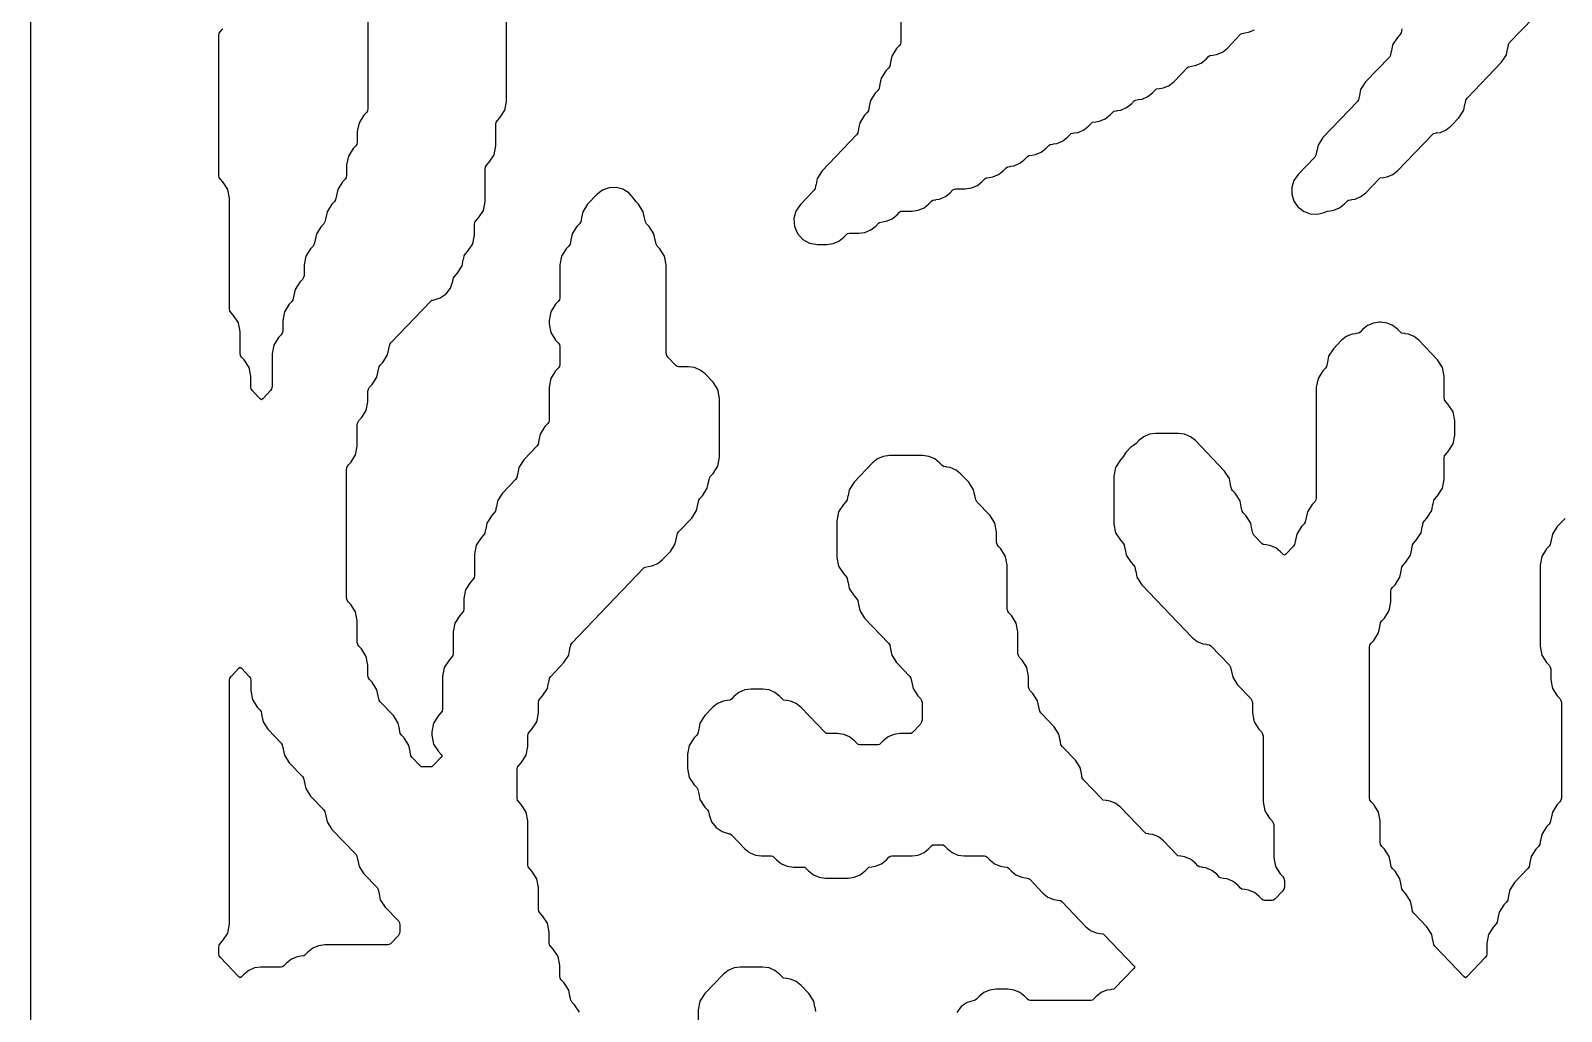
# Model space of a CAD drawing. Header units: millimetres. Extents: x 0 to 63, y 0 to 126.
# Drawn here: x 0 to 32.54, y 37.96 to 58.8 of the extents above; entities that cross this region are included whole.
import ezdxf

# ---------------------------------------------------------------- set-up
doc = ezdxf.new("R2010")
doc.units = ezdxf.units.MM
doc.layers.add('CUT', color=1, linetype='Continuous')

msp = doc.modelspace()

# ---------------------------------------------------------------- linework, layer by layer
at = {"layer": 'CUT'}
for points in [[(63.2679, 123), (50.134, 123), (50.134, 126), (42.134, 126), (42.134, 123), (21.134, 123), (21.134, 126), (13.134, 126), (13.134, 123), (0, 123), (0, 3), (13.134, 3), (13.134, 0), (21.134, 0), (21.134, 3), (42.134, 3), (42.134, 0), (50.134, 0), (50.134, 3), (63.2679, 3)], [(4.9151, 44.2384), (4.9175, 44.2388), (4.9421, 44.1115), (5.0451, 43.952), (5.3259, 43.6591), (5.3504, 43.621), (5.3681, 43.5295), (5.3705, 43.53), (5.3951, 43.4027), (5.4981, 43.2431), (5.7789, 42.9502), (5.8035, 42.9122), (5.8212, 42.8207), (5.8235, 42.8211), (5.8481, 42.6938), (5.9511, 42.5343), (6.2319, 42.2413), (6.2565, 42.2033), (6.2742, 42.1118), (6.2765, 42.1123), (6.3011, 41.985), (6.4041, 41.8254), (6.9114, 41.2962), (6.936, 41.2581), (6.9537, 41.1666), (6.956, 41.1671), (6.9807, 41.0398), (7.0837, 40.8803), (7.3645, 40.5873), (7.389, 40.5493), (7.4067, 40.4578), (7.4091, 40.4582), (7.4337, 40.3309), (7.5367, 40.1714), (7.8175, 39.8785), (7.842, 39.8404), (7.8506, 39.796), (7.8506, 39.6555), (7.842, 39.6111), (7.8175, 39.573), (7.6474, 39.3956), (7.6223, 39.3756), (7.5905, 39.3713), (6.2519, 39.3713), (6.1191, 39.3533), (5.9958, 39.3008), (5.891, 39.2173), (5.8354, 39.1593), (5.8102, 39.1393), (5.7451, 39.1305), (5.7454, 39.1278), (5.6661, 39.1171), (5.5428, 39.0645), (5.4379, 38.981), (5.3823, 38.923), (5.3572, 38.903), (5.3254, 38.8987), (4.8928, 38.8987), (4.76, 38.8808), (4.6368, 38.8282), (4.5319, 38.7447), (4.481, 38.6916), (4.453, 38.6706), (4.425, 38.6916), (4.0332, 39.1004), (4.0086, 39.1385), (4, 39.1829), (4, 39.3234), (4.0086, 39.3679), (4.0332, 39.4059), (4.0875, 39.4625), (4.1904, 39.6221), (4.2265, 39.8085), (4.2265, 44.9943), (4.2351, 45.0387), (4.2597, 45.0768), (4.425, 45.2493), (4.453, 45.2704), (4.481, 45.2493), (4.6464, 45.0768), (4.6709, 45.0387), (4.6795, 44.9943), (4.6795, 44.7706), (4.7156, 44.5841), (4.8186, 44.4246), (4.8729, 44.3679), (4.8974, 44.3299)]]:
    msp.add_lwpolyline(points, close=True, dxfattribs=at)
for points in [[(7.1711, 59.8804), (7.1711, 57.1407), (7.1625, 57.0963), (7.138, 57.0582), (7.0837, 57.0016), (6.9807, 56.842), (6.9446, 56.6556), (6.9446, 56.4319), (6.936, 56.3874), (6.9114, 56.3494), (6.8572, 56.2927), (6.7542, 56.1332), (6.7181, 55.9467), (6.7181, 55.723), (6.7095, 55.6786), (6.6849, 55.6405), (6.6306, 55.5839), (6.5277, 55.4243), (6.503, 55.297), (6.5007, 55.2975), (6.483, 55.206), (6.4584, 55.1679), (6.4041, 55.1113), (6.3011, 54.9518), (6.2765, 54.8245), (6.2742, 54.8249), (6.2565, 54.7334), (6.2319, 54.6954), (6.1776, 54.6387), (6.0746, 54.4792), (6.05, 54.3519), (6.0477, 54.3523), (6.03, 54.2608), (6.0054, 54.2228), (5.9511, 54.1662), (5.8481, 54.0066), (5.8121, 53.8202), (5.8121, 53.5964), (5.8035, 53.552), (5.7789, 53.5139), (5.7246, 53.4573), (5.6216, 53.2977), (5.597, 53.1704), (5.5947, 53.1709), (5.577, 53.0794), (5.5524, 53.0414), (5.4981, 52.9847), (5.3951, 52.8252), (5.359, 52.6387), (5.359, 52.415), (5.3504, 52.3705), (5.3259, 52.3325), (5.2716, 52.2759), (5.1686, 52.1163), (5.1325, 51.9299), (5.1325, 51.2336), (5.1239, 51.1891), (5.0994, 51.1511), (4.934, 50.9785), (4.906, 50.9575), (4.8781, 50.9785), (4.7127, 51.1511), (4.6881, 51.1891), (4.6795, 51.2336), (4.6795, 51.4573), (4.6435, 51.6437), (4.5405, 51.8033), (4.4862, 51.8599), (4.4616, 51.898), (4.453, 51.9424), (4.453, 52.4024), (4.417, 52.5889), (4.314, 52.7484), (4.2597, 52.8051), (4.2351, 52.8431), (4.2265, 52.8876), (4.2265, 55.2379), (4.1904, 55.4243), (4.0875, 55.5839), (4.0332, 55.6405), (4.0086, 55.6786), (4, 55.723), (4, 58.6989), (4.0086, 58.7434), (4.0332, 58.7814), (4.0875, 58.8381)], [(11.6652, 37.9391), (11.5622, 38.0986), (11.5079, 38.1553), (11.4834, 38.1933), (11.4657, 38.2848), (11.4633, 38.2844), (11.4387, 38.4117), (11.3357, 38.5712), (11.2814, 38.6279), (11.2569, 38.6659), (11.2483, 38.7104), (11.2483, 38.9341), (11.2122, 39.1205), (11.1092, 39.2801), (11.0549, 39.3367), (11.0303, 39.3748), (11.0217, 39.4192), (11.0217, 39.6429), (10.9857, 39.8294), (10.8827, 39.9889), (10.8284, 40.0456), (10.8038, 40.0836), (10.7952, 40.1281), (10.7952, 40.5881), (10.7592, 40.7745), (10.6562, 40.9341), (10.6019, 40.9907), (10.5773, 41.0288), (10.5687, 41.0732), (10.5687, 42.0058), (10.5327, 42.1923), (10.4297, 42.3518), (10.3754, 42.4085), (10.3508, 42.4465), (10.3422, 42.491), (10.3422, 43.104), (10.3508, 43.1484), (10.3754, 43.1865), (10.4297, 43.2431), (10.5327, 43.4027), (10.5687, 43.5891), (10.5687, 43.8128), (10.5773, 43.8573), (10.6019, 43.8953), (10.6562, 43.952), (10.7592, 44.1115), (10.7952, 44.298), (10.7952, 44.5217), (10.8038, 44.5662), (10.8284, 44.6042), (10.8827, 44.6608), (10.9857, 44.8204), (11.0103, 44.9477), (11.0126, 44.9472), (11.0303, 45.0387), (11.0549, 45.0768), (11.3357, 45.3697), (11.4387, 45.5293), (11.4633, 45.6566), (11.4657, 45.6561), (11.4834, 45.7476), (11.5079, 45.7856), (13.037, 47.3808), (13.0622, 47.4008), (13.1273, 47.4096), (13.127, 47.4123), (13.2063, 47.423), (13.3296, 47.4756), (13.4344, 47.5591), (13.6008, 47.7326), (13.7038, 47.8921), (13.7284, 48.0194), (13.7307, 48.019), (13.7484, 48.1105), (13.773, 48.1485), (14.0538, 48.4414), (14.1568, 48.601), (14.1814, 48.7283), (14.1838, 48.7278), (14.2015, 48.8193), (14.226, 48.8574), (14.2803, 48.914), (14.3833, 49.0736), (14.4079, 49.2009), (14.4103, 49.2004), (14.428, 49.2919), (14.4525, 49.3299), (14.5068, 49.3866), (14.6098, 49.5461), (14.6459, 49.7326), (14.6459, 50.9847), (14.6098, 51.1712), (14.5068, 51.3307), (14.3405, 51.5042), (14.2356, 51.5877), (14.1123, 51.6403), (13.9795, 51.6582), (13.7735, 51.6582), (13.7417, 51.6625), (13.7166, 51.6825), (13.5465, 51.8599), (13.5219, 51.898), (13.5133, 51.9424), (13.5133, 53.8202), (13.4773, 54.0066), (13.3743, 54.1662), (13.32, 54.2228), (13.2954, 54.2608), (13.2777, 54.3523), (13.2754, 54.3519), (13.2508, 54.4792), (13.1478, 54.6387), (13.0935, 54.6954), (13.0689, 54.7334), (13.0512, 54.8249), (13.0489, 54.8245), (13.0243, 54.9518), (12.9213, 55.1113), (12.867, 55.1679), (12.8189, 55.2425), (12.7197, 55.3547), (12.5917, 55.4326), (12.4465, 55.469), (12.2969, 55.4608), (12.1565, 55.4087), (12.0378, 55.3173), (11.8403, 55.1113), (11.7373, 54.9518), (11.7127, 54.8245), (11.7104, 54.8249), (11.6927, 54.7334), (11.6681, 54.6954), (11.6138, 54.6387), (11.5108, 54.4792), (11.4862, 54.3519), (11.4839, 54.3523), (11.4662, 54.2608), (11.4416, 54.2228), (11.3873, 54.1662), (11.2843, 54.0066), (11.2483, 53.8202), (11.2483, 53.1239), (11.2397, 53.0794), (11.2151, 53.0414), (11.1608, 52.9847), (11.0578, 52.8252), (11.0217, 52.6387), (11.0217, 52.568), (11.0578, 52.3816), (11.1608, 52.222), (11.2151, 52.1654), (11.2397, 52.1273), (11.2483, 52.0829), (11.2483, 51.7061), (11.2397, 51.6617), (11.2151, 51.6236), (11.1608, 51.567), (11.0578, 51.4074), (11.0217, 51.221), (11.0217, 50.5247), (11.0131, 50.4802), (10.9886, 50.4422), (10.9343, 50.3856), (10.8313, 50.226), (10.8067, 50.0987), (10.8043, 50.0992), (10.7866, 50.0077), (10.7621, 49.9696), (10.4813, 49.6767), (10.3783, 49.5172), (10.3537, 49.3899), (10.3513, 49.3903), (10.3336, 49.2988), (10.3091, 49.2608), (10.0283, 48.9678), (9.9253, 48.8083), (9.9007, 48.681), (9.8983, 48.6815), (9.8806, 48.59), (9.8561, 48.5519), (9.8018, 48.4953), (9.6988, 48.3357), (9.6741, 48.2084), (9.6718, 48.2089), (9.6541, 48.1174), (9.6295, 48.0793), (9.5752, 48.0227), (9.4723, 47.8631), (9.4362, 47.6767), (9.4362, 47.2167), (9.4276, 47.1722), (9.403, 47.1342), (9.3487, 47.0775), (9.2457, 46.918), (9.2097, 46.7315), (9.2097, 46.5078), (9.2011, 46.4634), (9.1765, 46.4253), (9.1222, 46.3687), (9.0192, 46.2091), (8.9832, 46.0227), (8.9832, 45.5627), (8.9746, 45.5182), (8.95, 45.4802), (8.8957, 45.4235), (8.7927, 45.264), (8.7567, 45.0775), (8.7567, 44.3812), (8.7481, 44.3368), (8.7235, 44.2987), (8.6692, 44.2421), (8.5662, 44.0826), (8.5302, 43.8961), (8.5302, 43.8254), (8.5662, 43.639), (8.6692, 43.4794), (8.7302, 43.4158), (8.7495, 43.3882), (8.7302, 43.3605), (8.5535, 43.1762), (8.5283, 43.1562), (8.4965, 43.1519), (8.3373, 43.1519), (8.3055, 43.1562), (8.2804, 43.1762), (8.1103, 43.3536), (8.0857, 43.3916), (8.068, 43.4831), (8.0657, 43.4827), (8.0411, 43.61), (7.9381, 43.7695), (7.8838, 43.8262), (7.8592, 43.8642), (7.8415, 43.9557), (7.8392, 43.9553), (7.8146, 44.0826), (7.7116, 44.2421), (7.4308, 44.535), (7.4062, 44.5731), (7.3885, 44.6646), (7.3862, 44.6641), (7.3616, 44.7914), (7.2586, 44.951), (7.2043, 45.0076), (7.1797, 45.0457), (7.1711, 45.0901), (7.1711, 45.3138), (7.135, 45.5003), (7.0321, 45.6598), (6.9778, 45.7165), (6.9532, 45.7545), (6.9446, 45.799), (6.9446, 46.259), (6.9085, 46.4454), (6.8055, 46.605), (6.7513, 46.6616), (6.7267, 46.6997), (6.7181, 46.7441), (6.7181, 49.4837), (6.7267, 49.5282), (6.7513, 49.5662), (6.8055, 49.6229), (6.9085, 49.7824), (6.9446, 49.9689), (6.9446, 50.4289), (6.9532, 50.4733), (6.9778, 50.5114), (7.0321, 50.568), (7.135, 50.7276), (7.1711, 50.914), (7.1711, 51.1377), (7.1797, 51.1822), (7.2043, 51.2202), (7.2586, 51.2769), (7.3616, 51.4364), (7.3862, 51.5637), (7.3885, 51.5633), (7.4062, 51.6548), (7.4308, 51.6928), (7.4851, 51.7495), (7.5881, 51.909), (7.6127, 52.0363), (7.615, 52.0358), (7.6327, 52.1273), (7.6573, 52.1654), (8.5069, 53.0517), (8.532, 53.0716), (8.5544, 53.0747), (8.7029, 53.119), (8.8308, 53.2067), (8.9256, 53.3294), (8.9783, 53.4752), (8.9918, 53.5451), (9.0163, 53.5831), (9.0706, 53.6398), (9.1736, 53.7993), (9.1982, 53.9266), (9.2006, 53.9261), (9.2183, 54.0176), (9.2428, 54.0557), (9.2971, 54.1123), (9.4001, 54.2719), (9.4362, 54.4583), (9.4362, 54.682), (9.4448, 54.7265), (9.4693, 54.7645), (9.5236, 54.8212), (9.6266, 54.9807), (9.6627, 55.1672), (9.6627, 55.8635), (9.6713, 55.9079), (9.6959, 55.946), (9.7502, 56.0026), (9.8531, 56.1622), (9.8892, 56.3486), (9.8892, 56.8086), (9.8978, 56.8531), (9.9224, 56.8911), (9.9767, 56.9478), (10.0797, 57.1073), (10.1157, 57.2938), (10.1157, 59.491)], [(18.4965, 59.0185), (18.4965, 58.5585), (18.4879, 58.514), (18.4634, 58.476), (18.4091, 58.4193), (18.3061, 58.2598), (18.2814, 58.1325), (18.2791, 58.1329), (18.2614, 58.0414), (18.2368, 58.0034), (18.1826, 57.9467), (18.0796, 57.7872), (18.0549, 57.6599), (18.0526, 57.6604), (18.0349, 57.5689), (18.0103, 57.5308), (17.956, 57.4742), (17.8531, 57.3146), (17.8284, 57.1873), (17.8261, 57.1878), (17.8084, 57.0963), (17.7838, 57.0582), (17.7295, 57.0016), (17.6265, 56.842), (17.6019, 56.7148), (17.5996, 56.7152), (17.5819, 56.6237), (17.5573, 56.5857), (16.8235, 55.8202), (16.7205, 55.6606), (16.6959, 55.5333), (16.6935, 55.5338), (16.6758, 55.4423), (16.6513, 55.4042), (16.3629, 55.1034), (16.2695, 54.9661), (16.2262, 54.8059), (16.2378, 54.6402), (16.3029, 54.4875), (16.4145, 54.3646), (16.5601, 54.2849), (16.7238, 54.2574), (16.9241, 54.2574), (17.0569, 54.2753), (17.1802, 54.3279), (17.2851, 54.4114), (17.3407, 54.4694), (17.3658, 54.4894), (17.3976, 54.4937), (17.6037, 54.4937), (17.7365, 54.5116), (17.8597, 54.5642), (17.9646, 54.6477), (18.0202, 54.7057), (18.0453, 54.7257), (18.1105, 54.7345), (18.1101, 54.7372), (18.1895, 54.7479), (18.3128, 54.8005), (18.4176, 54.884), (18.4732, 54.9419), (18.4983, 54.9619), (18.5302, 54.9662), (18.7362, 54.9662), (18.869, 54.9842), (18.9923, 55.0368), (19.0971, 55.1202), (19.1527, 55.1782), (19.1779, 55.1982), (19.243, 55.207), (19.2427, 55.2098), (19.322, 55.2205), (19.4453, 55.2731), (19.5502, 55.3565), (19.6058, 55.4145), (19.6309, 55.4345), (19.6627, 55.4388), (19.8687, 55.4388), (20.0016, 55.4568), (20.1248, 55.5094), (20.2297, 55.5928), (20.2853, 55.6508), (20.3104, 55.6708), (20.3756, 55.6796), (20.3752, 55.6823), (20.4546, 55.6931), (20.5778, 55.7457), (20.6827, 55.8291), (20.7383, 55.8871), (20.7634, 55.9071), (20.8286, 55.9159), (20.8282, 55.9186), (20.9076, 55.9294), (21.0309, 55.9819), (21.1357, 56.0654), (21.1913, 56.1234), (21.2164, 56.1434), (21.2816, 56.1522), (21.2812, 56.1549), (21.3606, 56.1656), (21.4839, 56.2182), (21.5887, 56.3017), (21.6443, 56.3597), (21.6695, 56.3797), (21.7346, 56.3885), (21.7343, 56.3912), (21.8136, 56.4019), (21.9369, 56.4545), (22.0418, 56.538), (22.0973, 56.596), (22.1225, 56.6159), (22.1876, 56.6248), (22.1873, 56.6275), (22.2666, 56.6382), (22.3899, 56.6908), (22.4948, 56.7742), (22.5504, 56.8322), (22.5755, 56.8522), (22.6407, 56.8611), (22.6403, 56.8638), (22.7196, 56.8745), (22.8429, 56.9271), (22.9478, 57.0105), (23.0034, 57.0685), (23.0285, 57.0885), (23.0937, 57.0973), (23.0933, 57.1001), (23.1727, 57.1108), (23.2959, 57.1634), (23.4008, 57.2468), (23.4564, 57.3048), (23.4815, 57.3248), (23.5467, 57.3336), (23.5463, 57.3363), (23.6257, 57.3471), (23.7489, 57.3997), (23.8538, 57.4831), (23.9094, 57.5411), (23.9345, 57.5611), (23.9997, 57.5699), (23.9993, 57.5726), (24.0787, 57.5834), (24.202, 57.636), (24.3068, 57.7194), (24.5889, 58.0137), (24.6141, 58.0337), (24.6792, 58.0425), (24.6789, 58.0452), (24.7582, 58.0559), (24.8815, 58.1085), (24.9864, 58.192), (25.042, 58.25), (25.0671, 58.27), (25.1323, 58.2788), (25.1319, 58.2815), (25.2112, 58.2922), (25.3345, 58.3448), (25.4394, 58.4283), (25.7215, 58.7225), (25.7466, 58.7425), (25.8118, 58.7513), (25.8114, 58.7541), (25.8908, 58.7648), (26.014, 58.8174)], [(29.1515, 58.8418), (29.1338, 58.7503), (29.1092, 58.7122), (29.0549, 58.6556), (28.9519, 58.4961), (28.9273, 58.3688), (28.925, 58.3692), (28.9073, 58.2777), (28.8827, 58.2397), (28.3754, 57.7105), (28.2724, 57.5509), (28.2478, 57.4236), (28.2455, 57.4241), (28.2278, 57.3326), (28.2032, 57.2945), (27.4694, 56.529), (27.3664, 56.3695), (27.3418, 56.2422), (27.3394, 56.2426), (27.3217, 56.1511), (27.2972, 56.1131), (26.9421, 55.7427), (26.855, 55.6186), (26.8091, 55.4742), (26.8085, 55.3227), (26.8534, 55.1779), (26.9396, 55.0533), (27.0591, 54.9602), (27.2011, 54.9071), (27.3524, 54.8991), (27.4992, 54.9368), (27.558, 54.9619), (27.6238, 54.9708), (27.6235, 54.9735), (27.7028, 54.9842), (27.8261, 55.0368), (27.931, 55.1202), (27.9866, 55.1782), (28.0117, 55.1982), (28.0769, 55.207), (28.0765, 55.2098), (28.1558, 55.2205), (28.2791, 55.2731), (28.384, 55.3565), (28.6661, 55.6508), (28.6912, 55.6708), (28.7564, 55.6796), (28.756, 55.6823), (28.8354, 55.6931), (28.9586, 55.7457), (29.0635, 55.8291), (29.7986, 56.596), (29.8237, 56.6159), (29.8889, 56.6248), (29.8886, 56.6275), (29.9679, 56.6382), (30.0912, 56.6908), (30.196, 56.7742), (30.3624, 56.9478), (30.4654, 57.1073), (30.49, 57.2346), (30.4923, 57.2342), (30.51, 57.3257), (30.5346, 57.3637), (31.2684, 58.1292), (31.3714, 58.2888), (31.396, 58.416), (31.3984, 58.4156), (31.4161, 58.5071), (31.4406, 58.5451), (31.9479, 59.0743)], [(32.6189, 48.4325), (32.4526, 48.259), (32.3496, 48.0994), (32.3249, 47.9721), (32.3226, 47.9726), (32.3049, 47.8811), (32.2803, 47.843), (32.226, 47.7864), (32.1231, 47.6269), (32.087, 47.4404), (32.087, 45.7157), (32.1231, 45.5293), (32.226, 45.3697), (32.2803, 45.3131), (32.3049, 45.275), (32.3135, 45.2306), (32.3135, 45.0069), (32.3496, 44.8204), (32.4526, 44.6608), (32.5069, 44.6042), (32.5314, 44.5662), (32.54, 44.5217), (32.54, 42.491), (32.5314, 42.4465), (32.5069, 42.4085), (32.4526, 42.3518), (32.3496, 42.1923), (32.3249, 42.065), (32.3226, 42.0654), (32.3049, 41.9739), (32.2803, 41.9359), (32.226, 41.8792), (32.1231, 41.7197), (32.0984, 41.5924), (32.0961, 41.5928), (32.0784, 41.5013), (32.0538, 41.4633), (31.9995, 41.4067), (31.8965, 41.2471), (31.8719, 41.1198), (31.8696, 41.1203), (31.8519, 41.0288), (31.8273, 40.9907), (31.5465, 40.6978), (31.4435, 40.5382), (31.4189, 40.411), (31.4166, 40.4114), (31.3989, 40.3199), (31.3743, 40.2819), (31.32, 40.2252), (31.217, 40.0657), (31.1924, 39.9384), (31.1901, 39.9388), (31.1724, 39.8473), (31.1478, 39.8093), (31.0935, 39.7527), (30.9905, 39.5931), (30.9545, 39.4066), (30.9545, 39.1829), (30.9459, 39.1385), (30.9213, 39.1004), (30.5294, 38.6916), (30.5014, 38.6706), (30.4735, 38.6916), (29.8551, 39.3367), (29.8305, 39.3748), (29.8128, 39.4663), (29.8105, 39.4658), (29.7858, 39.5931), (29.6829, 39.7527), (29.4021, 40.0456), (29.3775, 40.0836), (29.3598, 40.1751), (29.3575, 40.1747), (29.3328, 40.302), (29.2298, 40.4615), (29.1755, 40.5182), (29.151, 40.5562), (29.1333, 40.6477), (29.1309, 40.6472), (29.1063, 40.7745), (29.0033, 40.9341), (28.949, 40.9907), (28.9245, 41.0288), (28.9068, 41.1203), (28.9044, 41.1198), (28.8798, 41.2471), (28.7768, 41.4067), (28.7225, 41.4633), (28.698, 41.5013), (28.6894, 41.5458), (28.6894, 42.0058), (28.6533, 42.1923), (28.5503, 42.3518), (28.496, 42.4085), (28.4715, 42.4465), (28.4629, 42.491), (28.4629, 45.7031), (28.4715, 45.7476), (28.496, 45.7856), (28.5503, 45.8423), (28.6533, 46.0018), (28.6779, 46.1291), (28.6803, 46.1287), (28.698, 46.2202), (28.7225, 46.2582), (28.7768, 46.3149), (28.8798, 46.4744), (28.9159, 46.6609), (28.9159, 46.8846), (28.9245, 46.929), (28.949, 46.9671), (29.0033, 47.0237), (29.1063, 47.1833), (29.1309, 47.3106), (29.1333, 47.3101), (29.151, 47.4016), (29.1755, 47.4397), (29.2298, 47.4963), (29.3328, 47.6558), (29.3575, 47.7831), (29.3598, 47.7827), (29.3775, 47.8742), (29.4021, 47.9122), (29.4563, 47.9689), (29.5593, 48.1284), (29.584, 48.2557), (29.5863, 48.2553), (29.604, 48.3468), (29.6286, 48.3848), (29.6829, 48.4414), (29.7858, 48.601), (29.8105, 48.7283), (29.8128, 48.7278), (29.8305, 48.8193), (29.8551, 48.8574), (29.9094, 48.914), (30.0124, 49.0736), (30.0484, 49.26), (30.0484, 49.72), (30.057, 49.7645), (30.0816, 49.8025), (30.1359, 49.8592), (30.2389, 50.0187), (30.2749, 50.2052), (30.2749, 50.5121), (30.2389, 50.6986), (30.1359, 50.8581), (30.0816, 50.9148), (30.057, 50.9528), (30.0484, 50.9973), (30.0484, 51.4573), (30.0124, 51.6437), (29.9094, 51.8033), (29.5165, 52.2131), (29.4116, 52.2965), (29.2884, 52.3491), (29.209, 52.3599), (29.2094, 52.3626), (29.1442, 52.3714), (29.1191, 52.3914), (29.0635, 52.4494), (28.9586, 52.5328), (28.8354, 52.5854), (28.7026, 52.6034), (28.6762, 52.6034), (28.5434, 52.5854), (28.4201, 52.5328), (28.3152, 52.4494), (28.2596, 52.3914), (28.2345, 52.3714), (28.1693, 52.3626), (28.1697, 52.3599), (28.0904, 52.3491), (27.9671, 52.2965), (27.8622, 52.2131), (27.6959, 52.0396), (27.5929, 51.88), (27.5683, 51.7527), (27.5659, 51.7532), (27.5482, 51.6617), (27.5237, 51.6236), (27.4694, 51.567), (27.3664, 51.4074), (27.3303, 51.221), (27.3303, 48.8707), (27.3217, 48.8262), (27.2972, 48.7882), (27.2429, 48.7316), (27.1399, 48.572), (27.1153, 48.4447), (27.1129, 48.4452), (27.0952, 48.3537), (27.0707, 48.3156), (27.0164, 48.259), (26.9134, 48.0994), (26.8887, 47.9721), (26.8864, 47.9726), (26.8687, 47.8811), (26.8442, 47.843), (26.6788, 47.6705), (26.6508, 47.6495), (26.6228, 47.6705), (26.5719, 47.7236), (26.467, 47.8071), (26.3438, 47.8597), (26.2644, 47.8704), (26.2648, 47.8731), (26.1996, 47.8819), (26.1745, 47.9019), (26.0044, 48.0793), (25.9799, 48.1174), (25.9622, 48.2089), (25.9598, 48.2084), (25.9352, 48.3357), (25.8322, 48.4953), (25.7779, 48.5519), (25.7534, 48.59), (25.7357, 48.6815), (25.7333, 48.681), (25.7087, 48.8083), (25.6057, 48.9678), (25.5514, 49.0245), (25.5269, 49.0625), (25.5092, 49.154), (25.5068, 49.1536), (25.4822, 49.2809), (25.3792, 49.4404), (24.7598, 50.0865), (24.655, 50.17), (24.5317, 50.2225), (24.3989, 50.2405), (23.9195, 50.2405), (23.7867, 50.2225), (23.6634, 50.17), (23.5586, 50.0865), (23.503, 50.0285), (23.4454, 49.9827), (23.3818, 49.9435), (23.284, 49.8324), (23.22, 49.7333), (23.1657, 49.6767), (23.0627, 49.5172), (23.0267, 49.3307), (23.0267, 48.3149), (23.0627, 48.1284), (23.1657, 47.9689), (23.22, 47.9122), (23.2446, 47.8742), (23.2623, 47.7827), (23.2646, 47.7831), (23.2892, 47.6558), (23.3922, 47.4963), (23.4465, 47.4397), (23.4711, 47.4016), (23.4888, 47.3101), (23.4911, 47.3106), (23.5158, 47.1833), (23.6187, 47.0237), (24.6911, 45.905), (24.796, 45.8216), (24.9192, 45.769), (24.9986, 45.7583), (24.9982, 45.7556), (25.0634, 45.7468), (25.0885, 45.7268), (25.4851, 45.3131), (25.5097, 45.275), (25.5274, 45.1835), (25.5297, 45.184), (25.5543, 45.0567), (25.6573, 44.8971), (25.9381, 44.6042), (25.9627, 44.5662), (25.9713, 44.5217), (25.9713, 44.298), (26.0073, 44.1115), (26.1103, 43.952), (26.1646, 43.8953), (26.1892, 43.8573), (26.1978, 43.8128), (26.1978, 42.4077), (26.2338, 42.2212), (26.3368, 42.0617), (26.3911, 42.0051), (26.4157, 41.967), (26.4243, 41.9226), (26.4243, 41.2263), (26.4604, 41.0398), (26.5633, 40.8803), (26.6176, 40.8236), (26.6422, 40.7856), (26.6508, 40.7411), (26.6508, 40.6007), (26.6422, 40.5562), (26.6176, 40.5182), (26.4476, 40.3408), (26.4225, 40.3208), (26.3906, 40.3165), (26.2314, 40.3165), (26.1996, 40.3208), (26.1745, 40.3408), (26.1189, 40.3987), (26.014, 40.4822), (25.8908, 40.5348), (25.8114, 40.5455), (25.8118, 40.5482), (25.7466, 40.557), (25.7215, 40.577), (25.6659, 40.635), (25.561, 40.7185), (25.4377, 40.7711), (25.3584, 40.7818), (25.3588, 40.7845), (25.2936, 40.7933), (25.2685, 40.8133), (25.2129, 40.8713), (25.108, 40.9548), (24.9847, 41.0074), (24.9054, 41.0181), (24.9057, 41.0208), (24.8406, 41.0296), (24.8154, 41.0496), (24.7598, 41.1076), (24.655, 41.1911), (24.5317, 41.2436), (24.4524, 41.2544), (24.4527, 41.2571), (24.3876, 41.2659), (24.3624, 41.2859), (24.0803, 41.5802), (23.9755, 41.6636), (23.8522, 41.7162), (23.7728, 41.7269), (23.7732, 41.7297), (23.708, 41.7385), (23.6829, 41.7585), (23.1743, 42.289), (23.0694, 42.3725), (22.9462, 42.4251), (22.8668, 42.4358), (22.8672, 42.4385), (22.802, 42.4473), (22.7769, 42.4673), (22.3803, 42.881), (22.3557, 42.9191), (22.338, 43.0106), (22.3357, 43.0101), (22.3111, 43.1374), (22.2081, 43.297), (21.9273, 43.5899), (21.9027, 43.6279), (21.885, 43.7194), (21.8827, 43.719), (21.8581, 43.8463), (21.7551, 44.0058), (21.4743, 44.2987), (21.4497, 44.3368), (21.432, 44.4283), (21.4297, 44.4278), (21.4051, 44.5551), (21.3021, 44.7147), (21.2478, 44.7713), (21.2232, 44.8094), (21.2146, 44.8538), (21.2146, 45.0775), (21.1785, 45.264), (21.0756, 45.4235), (21.0213, 45.4802), (20.9967, 45.5182), (20.9881, 45.5627), (20.9881, 46.0227), (20.952, 46.2091), (20.849, 46.3687), (20.7947, 46.4253), (20.7702, 46.4634), (20.7616, 46.5078), (20.7616, 47.4404), (20.7255, 47.6269), (20.6225, 47.7864), (20.5682, 47.843), (20.5437, 47.8811), (20.5351, 47.9255), (20.5351, 48.1493), (20.499, 48.3357), (20.396, 48.4953), (20.1152, 48.7882), (20.0907, 48.8262), (20.073, 48.9177), (20.0706, 48.9173), (20.046, 49.0446), (19.943, 49.2041), (19.7767, 49.3777), (19.6718, 49.4611), (19.5485, 49.5137), (19.4692, 49.5244), (19.4696, 49.5271), (19.4044, 49.5359), (19.3793, 49.5559), (19.3237, 49.6139), (19.2188, 49.6974), (19.0955, 49.75), (18.9627, 49.7679), (18.2568, 49.7679), (18.124, 49.75), (18.0007, 49.6974), (17.8959, 49.6139), (17.503, 49.2041), (17.4, 49.0446), (17.3754, 48.9173), (17.3731, 48.9177), (17.3554, 48.8262), (17.3308, 48.7882), (17.2765, 48.7316), (17.1735, 48.572), (17.1375, 48.3856), (17.1375, 47.606), (17.1735, 47.4196), (17.2765, 47.26), (17.3308, 47.2034), (17.3554, 47.1653), (17.3731, 47.0738), (17.3754, 47.0743), (17.4, 46.947), (17.503, 46.7874), (17.5573, 46.7308), (17.5819, 46.6927), (17.5996, 46.6012), (17.6019, 46.6017), (17.6265, 46.4744), (17.7295, 46.3149), (18.2368, 45.7856), (18.2614, 45.7476), (18.2791, 45.6561), (18.2814, 45.6566), (18.3061, 45.5293), (18.4091, 45.3697), (18.6899, 45.0768), (18.7144, 45.0387), (18.7321, 44.9472), (18.7345, 44.9477), (18.7591, 44.8204), (18.8621, 44.6608), (18.9164, 44.6042), (18.9409, 44.5662), (18.9495, 44.5217), (18.9495, 44.145), (18.9409, 44.1005), (18.9164, 44.0625), (18.7463, 43.8851), (18.7212, 43.8651), (18.6894, 43.8608), (18.4833, 43.8608), (18.3505, 43.8428), (18.2273, 43.7902), (18.1224, 43.7068), (18.0668, 43.6488), (18.0417, 43.6288), (18.0098, 43.6245), (17.6241, 43.6245), (17.5923, 43.6288), (17.5672, 43.6488), (17.5116, 43.7068), (17.4067, 43.7902), (17.2835, 43.8428), (17.1506, 43.8608), (16.9446, 43.8608), (16.9128, 43.8651), (16.8877, 43.8851), (16.3791, 44.4156), (16.2742, 44.4991), (16.1509, 44.5517), (16.0716, 44.5624), (16.0719, 44.5651), (16.0068, 44.5739), (15.9816, 44.5939), (15.926, 44.6519), (15.8212, 44.7354), (15.6979, 44.7879), (15.5651, 44.8059), (15.3122, 44.8059), (15.1794, 44.7879), (15.0561, 44.7354), (14.9513, 44.6519), (14.8957, 44.5939), (14.8705, 44.5739), (14.8054, 44.5651), (14.8057, 44.5624), (14.7264, 44.5517), (14.6031, 44.4991), (14.4983, 44.4156), (14.3319, 44.2421), (14.2289, 44.0826), (14.2043, 43.9553), (14.202, 43.9557), (14.1843, 43.8642), (14.1597, 43.8262), (14.1054, 43.7695), (14.0024, 43.61), (13.9664, 43.4235), (13.9664, 43.1166), (14.0024, 42.9301), (14.1054, 42.7706), (14.1597, 42.7139), (14.1843, 42.6759), (14.202, 42.5844), (14.2043, 42.5848), (14.2289, 42.4575), (14.3319, 42.298), (14.3862, 42.2413), (14.4108, 42.2033), (14.4243, 42.1334), (14.477, 41.9876), (14.5718, 41.865), (14.6996, 41.7772), (14.8482, 41.7329), (14.8705, 41.7299), (14.8957, 41.7099), (15.1778, 41.4156), (15.2826, 41.3322), (15.4059, 41.2796), (15.5387, 41.2616), (15.7448, 41.2616), (15.7766, 41.2573), (15.8017, 41.2373), (15.8573, 41.1793), (15.9622, 41.0959), (16.0854, 41.0433), (16.2182, 41.0253), (16.4243, 41.0253), (16.4561, 41.021), (16.4812, 41.001), (16.5368, 40.943), (16.6417, 40.8596), (16.765, 40.807), (16.8978, 40.789), (17.3772, 40.789), (17.51, 40.807), (17.6332, 40.8596), (17.7381, 40.943), (17.7937, 41.001), (17.8188, 41.021), (17.884, 41.0298), (17.8836, 41.0325), (17.963, 41.0433), (18.0862, 41.0959), (18.1911, 41.1793), (18.2467, 41.2373), (18.2718, 41.2573), (18.3037, 41.2616), (18.7362, 41.2616), (18.869, 41.2796), (18.9923, 41.3322), (19.0971, 41.4156), (19.1527, 41.4736), (19.1779, 41.4936), (19.2097, 41.4979), (19.3689, 41.4979), (19.4007, 41.4936), (19.4258, 41.4736), (19.4814, 41.4156), (19.5863, 41.3322), (19.7096, 41.2796), (19.8424, 41.2616), (20.2749, 41.2616), (20.3067, 41.2573), (20.3319, 41.2373), (20.3875, 41.1793), (20.4923, 41.0959), (20.6156, 41.0433), (20.695, 41.0325), (20.6946, 41.0298), (20.7598, 41.021), (20.7849, 41.001), (20.8405, 40.943), (20.9453, 40.8596), (21.0686, 40.807), (21.148, 40.7963), (21.1476, 40.7935), (21.2128, 40.7847), (21.2379, 40.7647), (21.52, 40.4705), (21.6249, 40.387), (21.7481, 40.3344), (21.8275, 40.3237), (21.8271, 40.321), (21.8923, 40.3122), (21.9174, 40.2922), (22.426, 39.7616), (22.5309, 39.6781), (22.6542, 39.6256), (22.7335, 39.6148), (22.7332, 39.6121), (22.7983, 39.6033), (22.8235, 39.5833), (23.4532, 38.9264), (23.4726, 38.8987), (23.4532, 38.8711), (23.05, 38.4505), (23.0248, 38.4305), (22.9597, 38.4216), (22.96, 38.4189), (22.8807, 38.4082), (22.7574, 38.3556), (22.6525, 38.2722), (22.5969, 38.2142), (22.5718, 38.1942), (22.54, 38.1899), (21.2483, 38.1899), (21.2164, 38.1942), (21.1913, 38.2142), (21.1357, 38.2722), (21.0309, 38.3556), (20.9076, 38.4082), (20.7748, 38.4262), (20.5219, 38.4262), (20.3891, 38.4082), (20.2658, 38.3556), (20.161, 38.2722), (20.1054, 38.2142), (20.0802, 38.1942), (20.0579, 38.1912), (19.9093, 38.1468), (19.7815, 38.0591), (19.6866, 37.9364)], [(16.693, 37.957), (16.6753, 38.0485), (16.673, 38.0481), (16.6484, 38.1754), (16.5454, 38.3349), (16.3791, 38.5085), (16.2742, 38.5919), (16.1509, 38.6445), (16.0716, 38.6552), (16.0719, 38.6579), (16.0068, 38.6668), (15.9816, 38.6867), (15.926, 38.7447), (15.8212, 38.8282), (15.6979, 38.8808), (15.5651, 38.8987), (15.0857, 38.8987), (14.9529, 38.8808), (14.8296, 38.8282), (14.7248, 38.7447), (14.3319, 38.3349), (14.2289, 38.1754), (14.1929, 37.9889), (14.1929, 37.7652)]]:
    msp.add_lwpolyline(points, dxfattribs=at)

doc.saveas('drawing.dxf')
